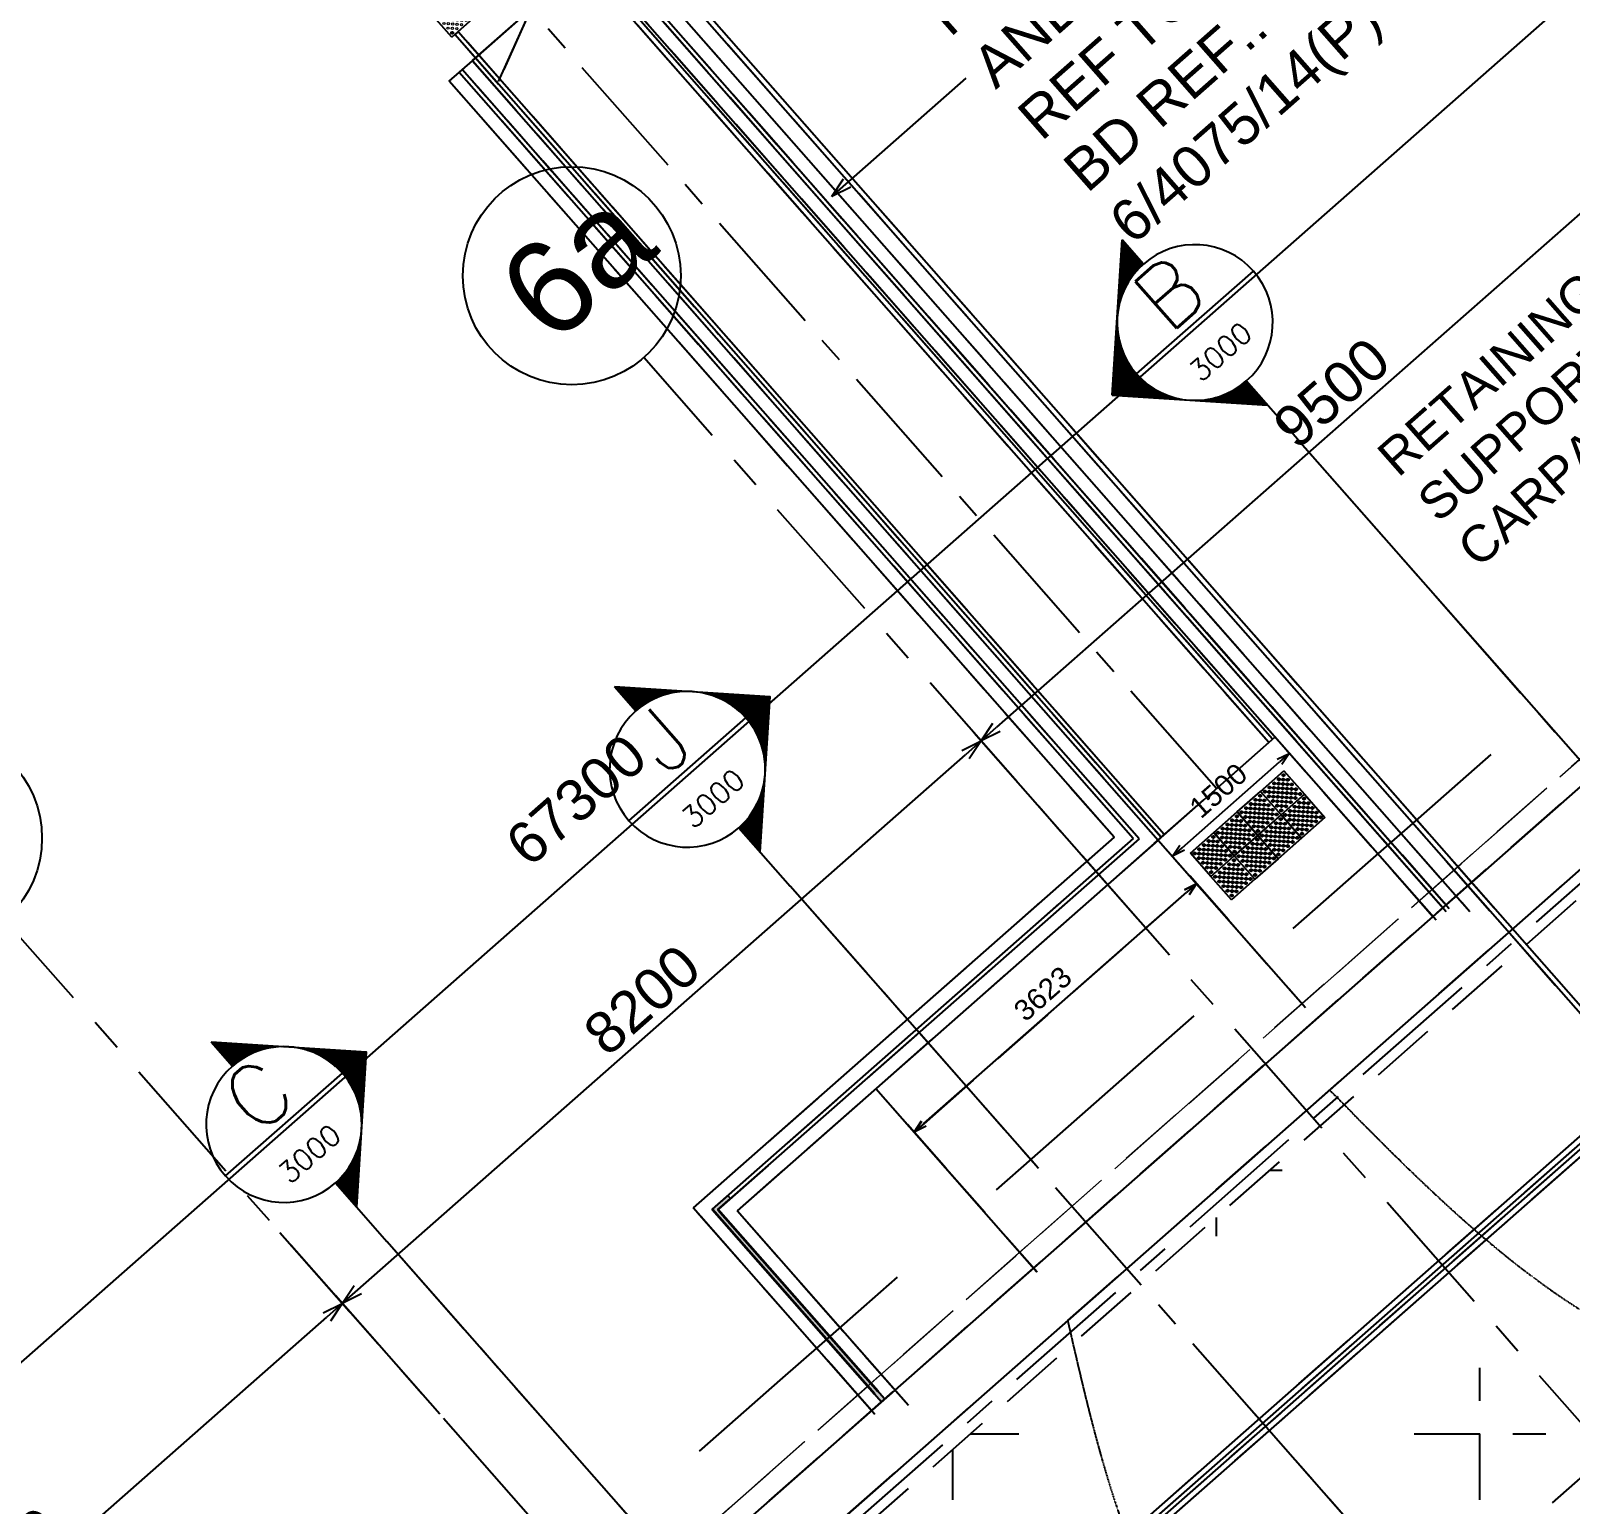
# Model space of a CAD drawing. Header units: millimetres. Extents: x 832728086 to 834530684, y 817551485 to 818349469.
# Drawn here: x 834290311 to 834305145, y 818011403 to 818025595 of the extents above; entities that cross this region are included whole.
import ezdxf
from ezdxf.enums import TextEntityAlignment as Align

# ---------------------------------------------------------------- set-up
doc = ezdxf.new("R2010")
doc.units = ezdxf.units.MM
doc.header["$LTSCALE"] = 100
for name, pattern in [('CENTER', [2, 1.25, -0.25, 0.25, -0.25]), ('Grid Line', [22.225, 12.7, -3.175, 3.175, -3.175]), ('Hidden', [9.525, 6.35, -3.175]), ('HIDDEN2', [4.7625, 3.175, -1.5875])]:
    doc.linetypes.add(name, pattern=pattern)
for name, color, linetype in [('+C-10', 10, 'Continuous'), ('+C-160', 160, 'Hidden'), ('+FS10', 10, 'Continuous'), ('DLN020__', 6, 'Continuous'), ('DLN030_1', 1, 'Continuous'), ('DLN040__', 7, 'Continuous'), ('DLN051__', 7, 'Continuous'), ('DLN052__', 7, 'Continuous'), ('DLN210__', 7, 'Continuous'), ('DLN240__', 1, 'Continuous'), ('DLN810__', 7, 'Continuous'), ('MARK', 7, 'Continuous')]:
    doc.layers.add(name, color=color, linetype=linetype)
doc.layers.add('000-LAYOUT PROPOSAL W8', color=1, linetype='Continuous', lineweight=35)
doc.layers.add('Tactile', color=251, linetype='Continuous', lineweight=5)
doc.styles.add('romans', font='romans.shx')
doc.styles.get("Standard").update_dxf_attribs({"font": 'swiss.ttf'})
doc.styles.add('Swis721tBT', font='swissl.ttf')
doc.styles.add('SWISS MD BT', font='swiss.ttf')
doc.dimstyles.new('INTDIM', dxfattribs={"dimtxt": 200, "dimasz": 125, "dimexe": 100, "dimexo": 150, "dimgap": 80, "dimtad": 1, "dimdec": 0, "dimzin": 9, "dimdsep": 46, "dimtxsty": 'Swis721tBT', "dimblk": 'OPEN30', "dimcen": -125, "dimclrd": 256, "dimclre": 256, "dimclrt": 2, "dimaunit": 1, "dimadec": 1, "dimazin": 0, "dimtfac": 0.444444, "dimtdec": 0, "dimtix": 1, "dimtmove": 2, "dimatfit": 3, "dimldrblk": 'OPEN30', "dimfxl": 0, "dimtolj": 1, "dimlwd": -1, "dimlwe": -1, "dimarcsym": 0})
doc.dimstyles.new('INTDIM350', dxfattribs={"dimtxt": 350, "dimasz": 200, "dimexe": 100, "dimexo": 150, "dimgap": 100, "dimtad": 1, "dimdec": 0, "dimzin": 9, "dimdsep": 46, "dimtxsty": 'Swis721tBT', "dimblk": 'OPEN30', "dimcen": -125, "dimclrd": 256, "dimclre": 256, "dimclrt": 2, "dimaunit": 1, "dimadec": 1, "dimazin": 0, "dimtfac": 0.444444, "dimtdec": 0, "dimtix": 1, "dimtmove": 2, "dimatfit": 3, "dimldrblk": 'OPEN30', "dimfxl": 0, "dimtolj": 1, "dimlwd": -1, "dimlwe": -1, "dimarcsym": 0})

# ---------------------------------------------------------------- blocks, each defined once
blk = doc.blocks.new('*X10')
at = {"color": 0}
for p, q in [((66027, 54888), (66066, 54888)), ((66039, 54900), (66066, 54900)), ((66052, 54912), (66066, 54912)), ((66064, 54925), (66066, 54925)), ((65877, 54738), (66066, 54738)), ((65889, 54750), (66066, 54750)), ((65902, 54762), (66066, 54762)), ((65914, 54775), (66066, 54775)), ((65927, 54788), (66066, 54788)), ((65939, 54800), (66066, 54800)), ((65952, 54812), (66066, 54812)), ((65964, 54825), (66066, 54825)), ((65977, 54838), (66066, 54838)), ((65989, 54850), (66066, 54850)), ((66002, 54862), (66066, 54862)), ((66014, 54875), (66066, 54875)), ((65727, 54588), (65861, 54588)), ((65739, 54600), (65912, 54600)), ((65752, 54612), (65993, 54612)), ((65764, 54625), (66066, 54625)), ((65777, 54638), (66066, 54638)), ((65789, 54650), (66066, 54650)), ((65802, 54662), (66066, 54662)), ((65814, 54675), (66066, 54675)), ((65827, 54688), (66066, 54688)), ((65839, 54700), (66066, 54700)), ((65852, 54712), (66066, 54712)), ((65864, 54725), (66066, 54725)), ((65589, 54450), (65595, 54450)), ((65602, 54462), (65611, 54462)), ((65614, 54475), (65628, 54475)), ((65627, 54488), (65646, 54488)), ((65639, 54500), (65665, 54500)), ((65652, 54512), (65686, 54512)), ((65664, 54525), (65708, 54525)), ((65677, 54538), (65732, 54538)), ((65689, 54550), (65758, 54550)), ((65702, 54562), (65788, 54562)), ((65714, 54575), (65821, 54575)), ((65439, 54300), (65454, 54300)), ((65452, 54312), (65463, 54312)), ((65464, 54325), (65473, 54325)), ((65477, 54338), (65483, 54338)), ((65489, 54350), (65493, 54350)), ((65502, 54362), (65504, 54362)), ((65514, 54375), (65515, 54375)), ((65527, 54388), (65527, 54388)), ((65552, 54412), (65552, 54412)), ((65564, 54425), (65566, 54425)), ((65577, 54438), (65580, 54438)), ((65289, 54150), (65372, 54150)), ((65302, 54162), (65377, 54162)), ((65314, 54175), (65382, 54175)), ((65327, 54188), (65388, 54188)), ((65339, 54200), (65394, 54200)), ((65352, 54212), (65401, 54212)), ((65364, 54225), (65407, 54225)), ((65377, 54238), (65414, 54238)), ((65389, 54250), (65422, 54250)), ((65402, 54262), (65429, 54262)), ((65414, 54275), (65437, 54275)), ((65427, 54288), (65445, 54288)), ((65139, 54000), (65328, 54000)), ((65152, 54012), (65330, 54012)), ((65164, 54025), (65333, 54025)), ((65177, 54038), (65336, 54038)), ((65189, 54050), (65339, 54050)), ((65202, 54062), (65342, 54062)), ((65214, 54075), (65346, 54075)), ((65227, 54088), (65349, 54088)), ((65239, 54100), (65353, 54100)), ((65252, 54112), (65357, 54112)), ((65264, 54125), (65362, 54125)), ((65277, 54138), (65367, 54138)), ((65009, 53862), (65316, 53862)), ((65014, 53875), (65316, 53875)), ((65021, 53850), (65316, 53850)), ((65027, 53888), (65316, 53888)), ((65039, 53900), (65317, 53900)), ((65052, 53912), (65317, 53912)), ((65064, 53925), (65318, 53925)), ((65077, 53938), (65319, 53938)), ((65089, 53950), (65321, 53950)), ((65102, 53962), (65322, 53962)), ((65114, 53975), (65324, 53975)), ((65127, 53988), (65326, 53988)), ((65034, 53838), (65316, 53838)), ((65046, 53825), (65317, 53825)), ((65059, 53812), (65318, 53812)), ((65071, 53800), (65319, 53800)), ((65084, 53788), (65320, 53788)), ((65096, 53775), (65321, 53775)), ((65109, 53762), (65323, 53762)), ((65121, 53750), (65325, 53750)), ((65134, 53738), (65327, 53738)), ((65146, 53725), (65329, 53725)), ((65159, 53712), (65332, 53712)), ((65171, 53700), (65334, 53700)), ((65184, 53688), (65337, 53688)), ((65196, 53675), (65341, 53675)), ((65209, 53662), (65344, 53662)), ((65221, 53650), (65348, 53650)), ((65234, 53638), (65352, 53638)), ((65246, 53625), (65356, 53625)), ((65259, 53612), (65360, 53612)), ((65271, 53600), (65365, 53600)), ((65284, 53588), (65369, 53588)), ((65296, 53575), (65375, 53575)), ((65309, 53562), (65380, 53562)), ((65321, 53550), (65386, 53550)), ((65334, 53538), (65392, 53538)), ((65346, 53525), (65398, 53525)), ((65359, 53512), (65404, 53512)), ((65371, 53500), (65411, 53500)), ((65384, 53488), (65418, 53488)), ((65396, 53475), (65426, 53475)), ((65409, 53462), (65434, 53462)), ((65421, 53450), (65442, 53450)), ((65434, 53438), (65450, 53438)), ((65446, 53425), (65459, 53425)), ((65459, 53412), (65469, 53412)), ((65471, 53400), (65478, 53400)), ((65484, 53388), (65488, 53388)), ((65496, 53375), (65499, 53375)), ((65509, 53362), (65510, 53362)), ((65521, 53350), (65522, 53350)), ((65546, 53325), (65546, 53325)), ((65559, 53312), (65560, 53312)), ((65571, 53300), (65574, 53300)), ((65584, 53288), (65589, 53288)), ((65596, 53275), (65604, 53275)), ((65609, 53262), (65621, 53262)), ((65621, 53250), (65638, 53250)), ((65634, 53238), (65657, 53238)), ((65646, 53225), (65677, 53225)), ((65659, 53212), (65698, 53212)), ((65671, 53200), (65721, 53200)), ((65684, 53188), (65746, 53188)), ((65696, 53175), (65774, 53175)), ((65709, 53162), (65806, 53162)), ((65721, 53150), (65843, 53150)), ((65734, 53138), (65888, 53138)), ((65746, 53125), (65950, 53125)), ((65759, 53112), (66066, 53112)), ((65771, 53100), (66066, 53100)), ((65784, 53088), (66066, 53088)), ((65796, 53075), (66066, 53075)), ((65809, 53062), (66066, 53062)), ((65821, 53050), (66066, 53050)), ((65834, 53038), (66066, 53038)), ((65846, 53025), (66066, 53025)), ((65859, 53012), (66066, 53012)), ((65871, 53000), (66066, 53000)), ((65884, 52988), (66066, 52988)), ((65896, 52975), (66066, 52975)), ((65909, 52962), (66066, 52962)), ((65921, 52950), (66066, 52950)), ((65934, 52938), (66066, 52938)), ((65946, 52925), (66066, 52925)), ((65959, 52912), (66066, 52912)), ((65971, 52900), (66066, 52900)), ((65984, 52888), (66066, 52888)), ((65996, 52875), (66066, 52875)), ((66009, 52862), (66066, 52862)), ((66021, 52850), (66066, 52850)), ((66034, 52838), (66066, 52838)), ((66046, 52825), (66066, 52825)), ((66059, 52812), (66066, 52812))]:
    blk.add_line(p, q, dxfattribs=at)
blk = doc.blocks.new('SECUL')
at = {"layer": 'MARK'}
for p, q in [((-1.414, 2), (0, 3.414)), ((0, 3), (0, 3.414)), ((-1.414, 2), (0, 0.586)), ((-1, 2), (1, 2)), ((0, 0), (0, 1))]:
    blk.add_line(p, q, dxfattribs=at)
for start, end in [(90, 270), (270, 90)]:
    blk.add_arc((0, 2), 1, start, end, dxfattribs=at)
at = {"layer": 'MARK', "xscale": 0.001333333333333333, "yscale": 0.001333333333333333, "zscale": 0.001333333333333333}
blk.add_blockref('*X10', (-88.088, -69.821), dxfattribs=at)
at = {"layer": 'MARK', "style": 'romans'}
for tag, height, p in [('SECUL1', 0.8, (0, 2.5)), ('SECUL2', 0.267, (0, 1.5))]:
    blk.add_attdef(tag, text='', height=height, dxfattribs=at).set_placement(p, align=Align.MIDDLE)
blk = doc.blocks.new('_Open30')
at = {"color": 0, "linetype": 'ByBlock', "lineweight": -2}
for p, q in [((-1, 0.268), (0, 0)), ((0, 0), (-1, -0.268)), ((0, 0), (-1, 0))]:
    blk.add_line(p, q, dxfattribs=at)
blk = doc.blocks.new('*D20')
at = {"layer": 'Defpoints', "color": 0}
for p in [(834292612, 818014133), (834293313, 818013337), (834286456, 818008715)]:
    blk.add_point(p, dxfattribs=at)
at = {"layer": 'DLN030_1', "linetype": 'Continuous'}
for p, q in [((834292711, 818014020), (834293379, 818013262)), ((834287307, 818008051), (834293163, 818013204)), ((834286556, 818008603), (834287223, 818007844))]:
    blk.add_line(p, q, dxfattribs=at)
at = {"layer": 'DLN030_1', "xscale": 200, "yscale": 200, "zscale": 200}
for p, rotation in [((834293313, 818013337), 41.35019658542596), ((834287157, 818007919), 221.3501965854259)]:
    blk.add_blockref('_Open30', p, dxfattribs=dict(at, rotation=rotation))
at = {"layer": 'DLN030_1', "color": 2, "insert": (834290046, 818010842), "char_height": 400, "attachment_point": 5, "rotation": 41.3502, "style": 'Swis721tBT'}
blk.add_mtext('\\A1;8200', dxfattribs=at)
blk = doc.blocks.new('*D21')
at = {"layer": 'Defpoints', "color": 0}
for p in [(834299468, 818018754), (834301076, 818016928), (834294352, 818012156)]:
    blk.add_point(p, dxfattribs=at)
at = {"layer": 'DLN030_1', "linetype": 'Continuous'}
for p, q in [((834300976, 818017040), (834299402, 818018829)), ((834293463, 818013469), (834299318, 818018622)), ((834294253, 818012269), (834293247, 818013412))]:
    blk.add_line(p, q, dxfattribs=at)
at = {"layer": 'DLN030_1', "xscale": 200, "yscale": 200, "zscale": 200}
for p, rotation in [((834299468, 818018754), 41.35019658542596), ((834293313, 818013337), 221.3501965854259)]:
    blk.add_blockref('_Open30', p, dxfattribs=dict(at, rotation=rotation))
at = {"layer": 'DLN030_1', "color": 2, "insert": (834296202, 818016260), "char_height": 400, "attachment_point": 5, "rotation": 41.3502, "style": 'Swis721tBT'}
blk.add_mtext('\\A1;8200', dxfattribs=at)
blk = doc.blocks.new('*D22')
at = {"layer": 'Defpoints', "color": 0}
for p in [(834305899, 818025826), (834306600, 818025030), (834301076, 818016928)]:
    blk.add_point(p, dxfattribs=at)
at = {"layer": 'DLN030_1', "linetype": 'Continuous'}
for p, q in [((834305998, 818025714), (834306666, 818024955)), ((834299619, 818018886), (834306450, 818024898)), ((834300976, 818017040), (834299402, 818018829))]:
    blk.add_line(p, q, dxfattribs=at)
at = {"layer": 'DLN030_1', "xscale": 200, "yscale": 200, "zscale": 200}
for p, rotation in [((834306600, 818025030), 41.35019658542596), ((834299468, 818018754), 221.3501965854259)]:
    blk.add_blockref('_Open30', p, dxfattribs=dict(at, rotation=rotation))
at = {"layer": 'DLN030_1', "color": 2, "insert": (834302846, 818022106), "char_height": 400, "attachment_point": 5, "rotation": 41.3502, "style": 'Swis721tBT'}
blk.add_mtext('\\A1;9500', dxfattribs=at)
blk = doc.blocks.new('*D27')
at = {"layer": 'Defpoints', "color": 0}
for p in [(834319694, 818041484), (834321070, 818039921), (834269173, 817997022)]:
    blk.add_point(p, dxfattribs=at)
at = {"layer": 'DLN030_1', "linetype": 'Continuous'}
for p, q in [((834319793, 818041372), (834321136, 818039846)), ((834270699, 817995591), (834320919, 818039789)), ((834269272, 817996909), (834270615, 817995384))]:
    blk.add_line(p, q, dxfattribs=at)
at = {"layer": 'DLN030_1', "xscale": 200, "yscale": 200, "zscale": 200}
for p, rotation in [((834321070, 818039921), 41.35019658542596), ((834270548, 817995459), 221.3501965854259)]:
    blk.add_blockref('_Open30', p, dxfattribs=dict(at, rotation=rotation))
at = {"layer": 'DLN030_1', "color": 2, "insert": (834294850, 818017825), "char_height": 400, "attachment_point": 1, "rotation": 41.3502, "line_spacing_factor": 0.938532, "style": 'Swis721tBT'}
blk.add_mtext('\\A1;67300', dxfattribs=at)
blk = doc.blocks.new('*X12')
at = {"color": 0}
for p, q in [((56903, 54888), (56985, 54888)), ((56915, 54900), (56972, 54900)), ((56928, 54912), (56960, 54912)), ((56940, 54925), (56947, 54925)), ((56753, 54738), (57135, 54738)), ((56765, 54750), (57122, 54750)), ((56778, 54762), (57110, 54762)), ((56790, 54775), (57097, 54775)), ((56803, 54788), (57085, 54788)), ((56815, 54800), (57072, 54800)), ((56828, 54812), (57060, 54812)), ((56840, 54825), (57047, 54825)), ((56853, 54838), (57035, 54838)), ((56865, 54850), (57022, 54850)), ((56878, 54862), (57010, 54862)), ((56890, 54875), (56997, 54875)), ((56603, 54588), (56732, 54588)), ((56615, 54600), (56781, 54600)), ((56628, 54612), (56853, 54612)), ((56640, 54625), (57247, 54625)), ((56653, 54638), (57235, 54638)), ((56665, 54650), (57222, 54650)), ((56678, 54662), (57210, 54662)), ((56690, 54675), (57197, 54675)), ((56703, 54688), (57185, 54688)), ((56715, 54700), (57172, 54700)), ((56728, 54712), (57160, 54712)), ((56740, 54725), (57147, 54725)), ((57034, 54612), (57260, 54612)), ((57107, 54600), (57272, 54600)), ((57155, 54588), (57285, 54588)), ((56465, 54450), (56471, 54450)), ((56478, 54462), (56487, 54462)), ((56490, 54475), (56503, 54475)), ((56503, 54488), (56521, 54488)), ((56515, 54500), (56540, 54500)), ((56528, 54512), (56560, 54512)), ((56540, 54525), (56582, 54525)), ((56553, 54538), (56606, 54538)), ((56565, 54550), (56632, 54550)), ((56578, 54562), (56661, 54562)), ((56590, 54575), (56694, 54575)), ((57194, 54575), (57297, 54575)), ((57227, 54562), (57310, 54562)), ((57256, 54550), (57322, 54550)), ((57282, 54538), (57335, 54538)), ((57305, 54525), (57347, 54525)), ((57327, 54512), (57360, 54512)), ((57348, 54500), (57372, 54500)), ((57366, 54488), (57385, 54488)), ((57384, 54475), (57397, 54475)), ((57401, 54462), (57410, 54462)), ((57417, 54450), (57422, 54450)), ((56315, 54300), (56331, 54300)), ((56328, 54312), (56340, 54312)), ((56340, 54325), (56349, 54325)), ((56353, 54338), (56359, 54338)), ((56365, 54350), (56369, 54350)), ((56378, 54362), (56380, 54362)), ((56390, 54375), (56391, 54375)), ((56403, 54388), (56403, 54388)), ((56428, 54412), (56428, 54412)), ((56440, 54425), (56442, 54425)), ((56453, 54438), (56456, 54438)), ((57432, 54438), (57435, 54438)), ((57446, 54425), (57447, 54425)), ((57460, 54412), (57460, 54412)), ((57485, 54388), (57485, 54388)), ((57496, 54375), (57497, 54375)), ((57508, 54362), (57510, 54362)), ((57518, 54350), (57522, 54350)), ((57529, 54338), (57535, 54338)), ((57538, 54325), (57547, 54325)), ((57548, 54312), (57560, 54312)), ((57557, 54300), (57572, 54300)), ((56165, 54150), (56249, 54150)), ((56178, 54162), (56254, 54162)), ((56190, 54175), (56260, 54175)), ((56203, 54188), (56265, 54188)), ((56215, 54200), (56271, 54200)), ((56228, 54212), (56278, 54212)), ((56240, 54225), (56284, 54225)), ((56253, 54238), (56291, 54238)), ((56265, 54250), (56298, 54250)), ((56278, 54262), (56306, 54262)), ((56290, 54275), (56314, 54275)), ((56303, 54288), (56322, 54288)), ((57565, 54288), (57585, 54288)), ((57574, 54275), (57597, 54275)), ((57582, 54262), (57610, 54262)), ((57589, 54250), (57622, 54250)), ((57596, 54238), (57635, 54238)), ((57603, 54225), (57647, 54225)), ((57610, 54212), (57660, 54212)), ((57616, 54200), (57672, 54200)), ((57622, 54188), (57685, 54188)), ((57628, 54175), (57697, 54175)), ((57634, 54162), (57710, 54162)), ((57639, 54150), (57722, 54150)), ((56015, 54000), (56206, 54000)), ((56028, 54012), (56208, 54012)), ((56040, 54025), (56210, 54025)), ((56053, 54038), (56213, 54038)), ((56065, 54050), (56216, 54050)), ((56078, 54062), (56219, 54062)), ((56090, 54075), (56223, 54075)), ((56103, 54088), (56227, 54088)), ((56115, 54100), (56231, 54100)), ((56128, 54112), (56235, 54112)), ((56140, 54125), (56239, 54125)), ((56153, 54138), (56244, 54138)), ((57644, 54138), (57735, 54138)), ((57648, 54125), (57747, 54125)), ((57653, 54112), (57760, 54112)), ((57657, 54100), (57772, 54100)), ((57661, 54088), (57785, 54088)), ((57665, 54075), (57797, 54075)), ((57668, 54062), (57810, 54062)), ((57671, 54050), (57822, 54050)), ((57674, 54038), (57835, 54038)), ((57677, 54025), (57847, 54025)), ((57680, 54012), (57860, 54012)), ((57682, 54000), (57872, 54000)), ((55890, 53875), (56194, 53875)), ((55903, 53888), (56194, 53888)), ((55915, 53900), (56194, 53900)), ((55928, 53912), (56195, 53912)), ((55940, 53925), (56196, 53925)), ((55953, 53938), (56197, 53938)), ((55965, 53950), (56198, 53950)), ((55978, 53962), (56200, 53962)), ((55990, 53975), (56201, 53975)), ((56003, 53988), (56203, 53988)), ((57684, 53988), (57885, 53988)), ((57686, 53975), (57897, 53975)), ((57688, 53962), (57910, 53962)), ((57689, 53950), (57922, 53950)), ((57691, 53938), (57935, 53938)), ((57692, 53925), (57947, 53925)), ((57692, 53912), (57960, 53912)), ((57693, 53900), (57972, 53900)), ((57694, 53888), (57985, 53888)), ((57694, 53875), (57997, 53875))]:
    blk.add_line(p, q, dxfattribs=at)
blk = doc.blocks.new('SECHL-B')
at = {"layer": 'MARK'}
for p, q in [((0, 2561), (1061, 1500)), ((0, 2561), (0, 2250)), ((-750, 1500), (750, 1500)), ((0, 439), (1061, 1500)), ((0, 750), (0, 0))]:
    blk.add_line(p, q, dxfattribs=at)
for start, end in [(90, 270), (270, 90)]:
    blk.add_arc((0, 1500), 750, start, end, dxfattribs=at)
at = {"layer": 'MARK', "rotation": 269.9999999999879}
blk.add_blockref('*X12', (-53868, 58444), dxfattribs=at)
at = {"layer": 'MARK', "style": 'romans'}
for tag, height, p in [('SECHL1', 600, (0, 1875)), ('SECHL2', 200, (0, 1125))]:
    blk.add_attdef(tag, text='', height=height, rotation=360, dxfattribs=at).set_placement(p, align=Align.MIDDLE)
blk = doc.blocks.new('*D82')
at = {"layer": 'Defpoints', "color": 0}
for p in [(834302300, 818018791, 0), (834302437, 818018635), (834301175, 818017799, 0)]:
    blk.add_point(p, dxfattribs=at)
at = {"layer": 'DLN030_1'}
for p, q in [((834302399, 818018678), (834302503, 818018560)), ((834301405, 818017726), (834302344, 818018552)), ((834301274, 818017686), (834301377, 818017569))]:
    blk.add_line(p, q, dxfattribs=at)
at = {"layer": 'DLN030_1', "xscale": 125, "yscale": 125, "zscale": 125}
for p, rotation in [((834302437, 818018635), 41.35019658668387), ((834301311, 818017644), 221.3501965866839)]:
    blk.add_blockref('_Open30', p, dxfattribs=dict(at, rotation=rotation))
at = {"layer": 'DLN030_1', "color": 2, "insert": (834301754, 818018276), "char_height": 200, "attachment_point": 5, "rotation": 41.3502, "style": 'Swis721tBT'}
blk.add_mtext('\\A1;1500', dxfattribs=at)
blk = doc.blocks.new('*D83')
at = {"layer": 'Defpoints', "color": 0}
for p in [(834301544, 818017380), (834301950, 818016918, 0), (834299230, 818014524, 0)]:
    blk.add_point(p, dxfattribs=at)
at = {"layer": 'DLN810__'}
for p, q in [((834301851, 818017030), (834301478, 818017455)), ((834298918, 818015069), (834301450, 818017297)), ((834299131, 818014637), (834298758, 818015061))]:
    blk.add_line(p, q, dxfattribs=at)
at = {"layer": 'DLN810__', "xscale": 125, "yscale": 125, "zscale": 125}
for p, rotation in [((834301544, 818017380), 41.35019658668387), ((834298824, 818014986), 221.3501965866839)]:
    blk.add_blockref('_Open30', p, dxfattribs=dict(at, rotation=rotation))
at = {"layer": 'DLN810__', "color": 2, "insert": (834300063, 818016320), "char_height": 200, "attachment_point": 5, "rotation": 41.3502, "style": 'Swis721tBT'}
blk.add_mtext('\\A1;3623', dxfattribs=at)
blk = doc.blocks.new('turning 1')
at = {"layer": 'Tactile'}
blk.add_lwpolyline([(0, 0), (300, 0), (300, -300), (0, -300)], close=True, dxfattribs=at)
for centre in [(30, -30), (30, -90), (30, -150), (60, -60), (60, -120), (90, -30), (90, -90), (90, -150), (120, -60), (120, -120), (150, -30), (150, -90), (150, -150), (180, -60), (180, -120), (210, -30), (210, -90), (210, -150), (240, -60), (240, -120), (270, -30), (270, -90), (270, -150), (30, -210), (30, -270), (60, -180), (60, -240), (90, -210), (90, -270), (120, -180), (120, -240), (150, -210), (150, -270), (180, -180), (180, -240), (210, -210), (210, -270), (240, -180), (240, -240), (270, -210), (270, -270)]:
    blk.add_circle(centre, 11, dxfattribs=at)
blk = doc.blocks.new('A$C62367616')
at = {"layer": 'Tactile', "ltscale": 20, "rotation": 0.02040770575071527}
for p in [(0, 450), (0, 150), (0, -150)]:
    blk.add_blockref('turning 1', p, dxfattribs=at)
blk = doc.blocks.new('A$C03875627')
at = {"layer": 'Tactile', "xscale": -1, "rotation": 90.00006761008115}
for p in [(33900, 18200, 0), (34500, 18200, 0)]:
    blk.add_blockref('A$C62367616', p, dxfattribs=at)
at = {"layer": 'Tactile', "rotation": 90.0000677499662}
for p in [(33900, 17600, 0), (34500, 17600, 0), (34050, 6700, 0), (34350, 6700, 0), (34050, 6400, 0), (34350, 6400, 0)]:
    blk.add_blockref('A$C62367616', p, dxfattribs=at)
blk = doc.blocks.new('A$C062A3D83')
at = {"layer": '+C-160', "lineweight": 18, "ltscale": 2}
for p, q in [((-1254, 28141), (-49749, -14538)), ((-1254, 28141), (-49749, -14538)), ((-49749, -14538), (-1254, 28141))]:
    blk.add_line(p, q, dxfattribs=at)
at = {"layer": '+C-160'}
for p, q in [((-1122, 27991, 0), (-49616, -14688, 0)), ((-48770, -14742, 0), (-726, 27540, 0)), ((-22948, 5414, 0), (-279, 25367, 0)), ((-22912, 5373, 0), (-283, 25290, 0)), ((-22885, 5343, 0), (-287, 25233, 0)), ((-22849, 5301, 0), (-292, 25156, 0)), ((-30079, 24490, 0), (-14723, 7042, 0)), ((-30042, 24523, 0), (-14686, 7075, 0)), ((-30042, 24523, 0), (-19139, 12135, 0)), ((-25352, 18393, 0), (-27861, 21243, 0)), ((-21056, 13511, 0), (-27861, 21243, 0)), ((-27415, 21236, 0), (-19157, 11853, 0)), ((-27415, 21236, 0), (-19289, 12003, 0)), ((-27898, 21210, 0), (-25390, 18360, 0)), ((-21094, 13478, 0), (-27898, 21210, 0)), ((-27543, 21124, 0), (-19416, 11890, 0)), ((-27543, 21124, 0), (-19384, 11853, 0)), ((-27543, 21124, 0), (-19416, 11890, 0)), ((-19386, 11917, 0), (-27513, 21150, 0)), ((-27513, 21150, 0), (-19354, 11879, 0)), ((-27513, 21150, 0), (-19386, 11917, 0)), ((-28766, 20047, 0), (-27640, 21038, 0)), ((-28766, 20047, 0), (-27640, 21038, 0)), ((-19481, 11767, 0), (-27640, 21038, 0)), ((-19514, 11804, 0), (-27640, 21038, 0)), ((-28203, 20542, 0), (-28517, 19847, 0)), ((-28203, 20542, 0), (-28517, 19847, 0)), ((-28904, 20325, 0), (-28934, 20298, 0)), ((-28904, 20325, 0), (-28934, 20298, 0)), ((-26366, 17440, 0), (-28904, 20325, 0)), ((-22100, 12593, 0), (-28904, 20325, 0)), ((-22100, 12593, 0), (-28904, 20325, 0)), ((-28934, 20298, 0), (-26396, 17414, 0)), ((-22130, 12566, 0), (-28934, 20298, 0)), ((-28991, 19849, 0), (-28766, 20047, 0)), ((-28991, 19849, 0), (-28766, 20047, 0)), ((-28766, 20047, 0), (-22160, 12540, 0)), ((-28766, 20047, 0), (-22160, 12540, 0)), ((-28864, 19961, 0), (-28894, 19934, 0)), ((-28894, 19934, 0), (-26441, 17147, 0)), ((-22400, 12555, 0), (-28894, 19934, 0)), ((-22400, 12555, 0), (-28894, 19934, 0)), ((-26411, 17174, 0), (-28864, 19961, 0)), ((-22343, 12552, 0), (-28864, 19961, 0)), ((-22343, 12552, 0), (-28864, 19961, 0)), ((-22583, 12567, 0), (-28991, 19849, 0)), ((-22583, 12567, 0), (-28991, 19849, 0)), ((-48638, -14892), (-9583, 19479)), ((-22197, 12507, 0), (-21034, 13531)), ((-21094, 13478, 0), (-21064, 13504, 0)), ((-22583, 12567, 0), (-26639, 8997, 0)), ((-22583, 12567, 0), (-26639, 8997, 0)), ((-22400, 12555, 0), (-26457, 8984, 0)), ((-22400, 12555, 0), (-26457, 8984, 0)), ((-22343, 12552, 0), (-26400, 8981, 0)), ((-22343, 12552, 0), (-26400, 8981, 0)), ((-22197, 12507, 0), (-26217, 8969, 0)), ((-22197, 12507, 0), (-26217, 8969, 0)), ((-22160, 12540, 0), (-22160, 12540, 0)), ((-22160, 12540, 0), (-20739, 10926, 0)), ((-22130, 12566, 0), (-22100, 12593, 0)), ((-21482, 11770, 0), (-21856, 12195, 0)), ((-24415, 9808, 0), (-21883, 12037, 0)), ((-19416, 11890, 0), (-19386, 11917, 0)), ((-24879, 10146, 0), (-23326, 8382, 0)), ((-24202, 9377, 0), (-24575, 9801, 0)), ((-21081, 9360), (-20963, 9360)), ((-26306, 9117, 0), (-26457, 8984, 0)), ((-26400, 8981, 0), (-26280, 9087, 0)), ((-26280, 9087, 0), (-26306, 9117, 0)), ((-24888, 7008, 0), (-26639, 8997, 0)), ((-24921, 7046, 0), (-26639, 8997, 0)), ((-26457, 8984, 0), (-24825, 7130, 0)), ((-26457, 8984, 0), (-24891, 7205, 0)), ((-26457, 8984, 0), (-24891, 7205, 0)), ((-24795, 7157, 0), (-26400, 8981, 0)), ((-26400, 8981, 0), (-24861, 7232, 0)), ((-26400, 8981, 0), (-24861, 7232, 0)), ((-24565, 7092, 0), (-26217, 8969, 0)), ((-24697, 7243, 0), (-26217, 8969, 0)), ((-21598, 8725), (-21598, 8905)), ((-19058, 6185), (-19058, 7455)), ((-24825, 7130, 0), (-24795, 7157, 0)), ((-23967, 6820), (-23503, 6820)), ((-19693, 6820), (-18423, 6820)), ((-24138, 6185), (-24138, 6669))]:
    blk.add_line(p, q, dxfattribs=at)
at = {"layer": '+C-160', "ltscale": 10}
for p, q in [((-20814, 16399), (-12146, 6550)), ((-17036, 2246), (-25704, 12095)), ((-20924, -1175), (-29592, 8674))]:
    blk.add_line(p, q, dxfattribs=at)
at = {"layer": '+C-160', "lineweight": -2}
for p, q in [((-21905, 12062, 0), (-21789, 12119, 0)), ((-21789, 12119, 0), (-21883, 12037, 0)), ((-21789, 12119, 0), (-21861, 12012, 0)), ((-24509, 9726, 0), (-24438, 9834, 0)), ((-24509, 9726, 0), (-24415, 9808, 0)), ((-24393, 9783, 0), (-24509, 9726, 0))]:
    blk.add_line(p, q, dxfattribs=at)
at = {"layer": '+C-160', "elevation": 0}
for points in [[(-28965, 20272), (-29163, 20498), (-28938, 20696), (-28739, 20471)], [(-20975, 12784), (-21173, 13009), (-20948, 13207), (-20750, 12982)], [(-21200, 12585), (-21399, 12811), (-21173, 13009), (-20975, 12784)], [(-21200, 12585), (-21399, 12811), (-21173, 13009), (-20975, 12784)], [(-20777, 12558), (-20975, 12784), (-20750, 12982), (-20552, 12757)], [(-21426, 12387), (-21624, 12612), (-21399, 12811), (-21200, 12585)], [(-21426, 12387), (-21624, 12612), (-21399, 12811), (-21200, 12585)], [(-21002, 12360), (-21200, 12585), (-20975, 12784), (-20777, 12558)], [(-21002, 12360), (-21200, 12585), (-20975, 12784), (-20777, 12558)], [(-21651, 12189), (-21849, 12414), (-21624, 12612), (-21426, 12387)], [(-21228, 12162), (-21426, 12387), (-21200, 12585), (-21002, 12360)], [(-21228, 12162), (-21426, 12387), (-21200, 12585), (-21002, 12360)], [(-21453, 11964), (-21651, 12189), (-21426, 12387), (-21228, 12162)]]:
    blk.add_lwpolyline(points, close=True, dxfattribs=at)
at = {"layer": '+C-160'}
for centre in [(-28962, 20315, 0), (-21086, 13046, 0), (-21044, 13043, 0), (-21041, 13085, 0), (-20999, 13083, 0), (-20996, 13125, 0), (-20956, 13080, 0), (-20954, 13122, 0), (-20951, 13165, 0), (-20914, 13077, 0), (-20911, 13120, 0), (-20872, 13075, 0), (-21221, 12927, 0), (-21221, 12927, 0), (-21179, 12924, 0), (-21179, 12924, 0), (-21176, 12966, 0), (-21176, 12966, 0), (-21137, 12921, 0), (-21137, 12921, 0), (-21131, 13006, 0), (-21092, 12961, 0), (-21089, 13003, 0), (-21052, 12916, 0), (-21049, 12958, 0), (-21046, 13001, 0), (-21010, 12913, 0), (-21007, 12956, 0), (-21004, 12998, 0), (-21001, 13040, 0), (-20967, 12911, 0), (-20964, 12953, 0), (-20962, 12995, 0), (-20959, 13038, 0), (-20925, 12908, 0), (-20922, 12950, 0), (-20919, 12993, 0), (-20917, 13035, 0), (-20883, 12905, 0), (-20880, 12947, 0), (-20877, 12990, 0), (-20874, 13032, 0), (-20837, 12945, 0), (-20835, 12987, 0), (-20832, 13029, 0), (-20798, 12900, 0), (-20792, 12984, 0), (-20755, 12897, 0), (-20753, 12939, 0), (-20713, 12894, 0), (-21401, 12768, 0), (-21401, 12768, 0), (-21356, 12808, 0), (-21356, 12808, 0), (-21317, 12763, 0), (-21317, 12763, 0), (-21314, 12805, 0), (-21314, 12805, 0), (-21311, 12847, 0), (-21311, 12847, 0), (-21274, 12760, 0), (-21274, 12760, 0), (-21272, 12802, 0), (-21272, 12802, 0), (-21269, 12845, 0), (-21269, 12845, 0), (-21266, 12887, 0), (-21266, 12887, 0), (-21232, 12757, 0), (-21232, 12757, 0), (-21229, 12800, 0), (-21229, 12800, 0), (-21227, 12842, 0), (-21227, 12842, 0), (-21224, 12884, 0), (-21224, 12884, 0), (-21190, 12755, 0), (-21190, 12755, 0), (-21187, 12797, 0), (-21187, 12797, 0), (-21184, 12839, 0), (-21184, 12839, 0), (-21182, 12882, 0), (-21182, 12882, 0), (-21147, 12752, 0), (-21147, 12752, 0), (-21145, 12794, 0), (-21145, 12794, 0), (-21142, 12837, 0), (-21142, 12837, 0), (-21139, 12879, 0), (-21139, 12879, 0), (-21105, 12749, 0), (-21105, 12749, 0), (-21102, 12792, 0), (-21102, 12792, 0), (-21100, 12834, 0), (-21100, 12834, 0), (-21097, 12876, 0), (-21097, 12876, 0), (-21063, 12747, 0), (-21063, 12747, 0), (-21060, 12789, 0), (-21060, 12789, 0), (-21057, 12831, 0), (-21057, 12831, 0), (-21018, 12786, 0), (-21018, 12786, 0), (-21012, 12871, 0), (-20973, 12826, 0), (-20970, 12868, 0), (-20933, 12781, 0), (-20928, 12865, 0), (-20891, 12778, 0), (-20888, 12820, 0), (-20848, 12775, 0), (-20846, 12818, 0), (-20843, 12860, 0), (-20806, 12773, 0), (-20803, 12815, 0), (-20801, 12857, 0), (-20764, 12770, 0), (-20761, 12812, 0), (-20758, 12855, 0), (-20721, 12767, 0), (-20719, 12810, 0), (-20716, 12852, 0), (-20679, 12765, 0), (-20676, 12807, 0), (-20674, 12849, 0), (-20637, 12762, 0), (-20634, 12804, 0), (-20594, 12759, 0), (-21582, 12610, 0), (-21582, 12610, 0), (-21539, 12607, 0), (-21539, 12607, 0), (-21537, 12649, 0), (-21537, 12649, 0), (-21497, 12604, 0), (-21497, 12604, 0), (-21494, 12647, 0), (-21494, 12647, 0), (-21491, 12689, 0), (-21491, 12689, 0), (-21455, 12602, 0), (-21455, 12602, 0), (-21452, 12644, 0), (-21452, 12644, 0), (-21449, 12686, 0), (-21449, 12686, 0), (-21446, 12729, 0), (-21446, 12729, 0), (-21412, 12599, 0), (-21412, 12599, 0), (-21409, 12641, 0), (-21409, 12641, 0), (-21407, 12684, 0), (-21407, 12684, 0), (-21404, 12726, 0), (-21404, 12726, 0), (-21367, 12638, 0), (-21367, 12638, 0), (-21364, 12681, 0), (-21364, 12681, 0), (-21362, 12723, 0), (-21362, 12723, 0), (-21325, 12636, 0), (-21325, 12636, 0), (-21322, 12678, 0), (-21322, 12678, 0), (-21282, 12633, 0), (-21282, 12633, 0), (-21277, 12718, 0), (-21277, 12718, 0), (-21237, 12673, 0), (-21237, 12673, 0), (-21235, 12715, 0), (-21235, 12715, 0), (-21198, 12628, 0), (-21198, 12628, 0), (-21195, 12670, 0), (-21195, 12670, 0), (-21192, 12712, 0), (-21192, 12712, 0), (-21153, 12667, 0), (-21153, 12667, 0), (-21150, 12710, 0), (-21150, 12710, 0), (-21113, 12622, 0), (-21113, 12622, 0), (-21108, 12707, 0), (-21108, 12707, 0), (-21071, 12620, 0), (-21071, 12620, 0), (-21068, 12662, 0), (-21068, 12662, 0), (-21028, 12617, 0), (-21028, 12617, 0), (-21026, 12659, 0), (-21026, 12659, 0), (-21023, 12702, 0), (-21023, 12702, 0), (-20986, 12614, 0), (-20986, 12614, 0), (-20983, 12656, 0), (-20983, 12656, 0), (-20981, 12699, 0), (-20981, 12699, 0), (-20978, 12741, 0), (-20978, 12741, 0), (-20944, 12611, 0), (-20944, 12611, 0), (-20941, 12654, 0), (-20941, 12654, 0), (-20938, 12696, 0), (-20938, 12696, 0), (-20901, 12609, 0), (-20901, 12609, 0), (-20899, 12651, 0), (-20899, 12651, 0), (-20893, 12736, 0), (-20859, 12606, 0), (-20859, 12606, 0), (-20854, 12691, 0), (-20851, 12733, 0), (-20814, 12646, 0), (-20811, 12688, 0), (-20809, 12730, 0), (-20774, 12601, 0), (-20772, 12643, 0), (-20769, 12685, 0), (-20766, 12728, 0), (-20729, 12640, 0), (-20727, 12683, 0), (-20724, 12725, 0), (-20684, 12680, 0), (-20682, 12722, 0), (-20639, 12720, 0), (-21762, 12451, 0), (-21717, 12491, 0), (-21674, 12488, 0), (-21672, 12530, 0), (-21632, 12485, 0), (-21629, 12528, 0), (-21627, 12570, 0), (-21590, 12483, 0), (-21587, 12525, 0), (-21547, 12480, 0), (-21542, 12565, 0), (-21542, 12565, 0), (-21502, 12520, 0), (-21502, 12520, 0), (-21500, 12562, 0), (-21500, 12562, 0), (-21463, 12475, 0), (-21463, 12475, 0), (-21460, 12517, 0), (-21460, 12517, 0), (-21457, 12559, 0), (-21457, 12559, 0), (-21420, 12472, 0), (-21420, 12472, 0), (-21418, 12514, 0), (-21418, 12514, 0), (-21415, 12556, 0), (-21415, 12556, 0), (-21378, 12469, 0), (-21378, 12469, 0), (-21375, 12511, 0), (-21375, 12511, 0), (-21373, 12554, 0), (-21373, 12554, 0), (-21370, 12596, 0), (-21370, 12596, 0), (-21333, 12509, 0), (-21333, 12509, 0), (-21330, 12551, 0), (-21330, 12551, 0), (-21328, 12593, 0), (-21328, 12593, 0), (-21293, 12464, 0), (-21293, 12464, 0), (-21288, 12548, 0), (-21288, 12548, 0), (-21285, 12591, 0), (-21285, 12591, 0), (-21251, 12461, 0), (-21251, 12461, 0), (-21248, 12503, 0), (-21248, 12503, 0), (-21243, 12588, 0), (-21243, 12588, 0), (-21209, 12458, 0), (-21209, 12458, 0), (-21206, 12501, 0), (-21206, 12501, 0), (-21203, 12543, 0), (-21203, 12543, 0), (-21166, 12456, 0), (-21166, 12456, 0), (-21164, 12498, 0), (-21164, 12498, 0), (-21158, 12583, 0), (-21158, 12583, 0), (-21124, 12453, 0), (-21124, 12453, 0), (-21119, 12538, 0), (-21119, 12538, 0), (-21116, 12580, 0), (-21116, 12580, 0), (-21079, 12493, 0), (-21079, 12493, 0), (-21076, 12535, 0), (-21076, 12535, 0), (-21073, 12577, 0), (-21073, 12577, 0), (-21037, 12490, 0), (-21037, 12490, 0), (-21034, 12532, 0), (-21034, 12532, 0), (-21031, 12575, 0), (-21031, 12575, 0), (-20994, 12487, 0), (-20994, 12487, 0), (-20991, 12529, 0), (-20991, 12529, 0), (-20989, 12572, 0), (-20989, 12572, 0), (-20952, 12484, 0), (-20952, 12484, 0), (-20949, 12527, 0), (-20949, 12527, 0), (-20946, 12569, 0), (-20946, 12569, 0), (-20910, 12482, 0), (-20910, 12482, 0), (-20907, 12524, 0), (-20907, 12524, 0), (-20904, 12566, 0), (-20904, 12566, 0), (-20864, 12521, 0), (-20864, 12521, 0), (-20862, 12564, 0), (-20862, 12564, 0), (-20819, 12561, 0), (-20819, 12561, 0), (-21807, 12411, 0), (-21767, 12366, 0), (-21764, 12409, 0), (-21727, 12321, 0), (-21725, 12364, 0), (-21722, 12406, 0), (-21719, 12448, 0), (-21685, 12319, 0), (-21682, 12361, 0), (-21680, 12403, 0), (-21677, 12446, 0), (-21643, 12316, 0), (-21640, 12358, 0), (-21637, 12401, 0), (-21635, 12443, 0), (-21600, 12313, 0), (-21598, 12356, 0), (-21595, 12398, 0), (-21592, 12440, 0), (-21558, 12311, 0), (-21555, 12353, 0), (-21553, 12395, 0), (-21550, 12438, 0), (-21513, 12350, 0), (-21510, 12393, 0), (-21508, 12435, 0), (-21473, 12305, 0), (-21468, 12390, 0), (-21431, 12302, 0), (-21428, 12345, 0), (-21423, 12429, 0), (-21423, 12429, 0), (-21383, 12384, 0), (-21383, 12384, 0), (-21344, 12339, 0), (-21344, 12339, 0), (-21341, 12382, 0), (-21341, 12382, 0), (-21338, 12424, 0), (-21338, 12424, 0), (-21301, 12337, 0), (-21301, 12337, 0), (-21299, 12379, 0), (-21299, 12379, 0), (-21296, 12421, 0), (-21296, 12421, 0), (-21259, 12334, 0), (-21259, 12334, 0), (-21256, 12376, 0), (-21256, 12376, 0), (-21254, 12419, 0), (-21254, 12419, 0), (-21217, 12331, 0), (-21217, 12331, 0), (-21214, 12374, 0), (-21214, 12374, 0), (-21211, 12416, 0), (-21211, 12416, 0), (-21174, 12329, 0), (-21174, 12329, 0), (-21172, 12371, 0), (-21172, 12371, 0), (-21169, 12413, 0), (-21169, 12413, 0), (-21132, 12326, 0), (-21132, 12326, 0), (-21129, 12368, 0), (-21129, 12368, 0), (-21127, 12411, 0), (-21127, 12411, 0), (-21090, 12323, 0), (-21090, 12323, 0), (-21087, 12366, 0), (-21087, 12366, 0), (-21084, 12408, 0), (-21084, 12408, 0), (-21045, 12363, 0), (-21045, 12363, 0), (-21039, 12447, 0), (-21039, 12447, 0), (-21000, 12402, 0), (-21000, 12402, 0), (-20997, 12445, 0), (-20997, 12445, 0), (-20955, 12442, 0), (-20955, 12442, 0), (-21688, 12276, 0), (-21648, 12231, 0), (-21646, 12274, 0), (-21609, 12186, 0), (-21603, 12271, 0), (-21566, 12184, 0), (-21564, 12226, 0), (-21524, 12181, 0), (-21521, 12223, 0), (-21518, 12266, 0), (-21482, 12178, 0), (-21479, 12220, 0), (-21476, 12263, 0), (-21439, 12175, 0), (-21437, 12218, 0), (-21434, 12260, 0), (-21397, 12173, 0), (-21394, 12215, 0), (-21391, 12257, 0), (-21389, 12300, 0), (-21355, 12170, 0), (-21352, 12212, 0), (-21349, 12255, 0), (-21312, 12167, 0), (-21309, 12210, 0), (-21304, 12294, 0), (-21304, 12294, 0), (-21270, 12165, 0), (-21264, 12249, 0), (-21264, 12249, 0), (-21262, 12292, 0), (-21262, 12292, 0), (-21225, 12204, 0), (-21225, 12204, 0), (-21222, 12247, 0), (-21222, 12247, 0), (-21219, 12289, 0), (-21219, 12289, 0), (-21180, 12244, 0), (-21180, 12244, 0), (-21177, 12286, 0), (-21177, 12286, 0), (-21135, 12284, 0), (-21135, 12284, 0), (-21569, 12141, 0), (-21529, 12096, 0), (-21527, 12138, 0), (-21490, 12051, 0), (-21487, 12093, 0), (-21484, 12136, 0), (-21450, 12006, 0), (-21447, 12048, 0), (-21445, 12091, 0), (-21442, 12133, 0), (-21405, 12046, 0), (-21402, 12088, 0), (-21400, 12130, 0), (-21360, 12085, 0), (-21357, 12128, 0), (-21315, 12125, 0)]:
    blk.add_circle(centre, 11, dxfattribs=at)
blk.add_arc((-12747, 30502, 6000), 17164, 224.7849, 224.7892, dxfattribs=at)
at = {"layer": '+C-160', "ltscale": 4}
blk.add_open_spline([(-72340, -33621), (-20541, 11966), (31258, 57553)], degree=2, dxfattribs=at)
at = {"layer": '+C-160', "ltscale": 5e-05}
for points in [[(-20506, 10132), (-17178, 7548), (-13462, 7262), (-9345, 8519), (-6543, 9605), (-4618, 10019)], [(-23031, 7910), (-21791, 4542), (-18182, 2337), (-14905, 2526), (-13245, 2858), (-11165, 3139), (-9642, 3059), (-8864, 2786)]]:
    blk.add_spline(points, degree=3, dxfattribs=at)

msp = doc.modelspace()

# ---------------------------------------------------------------- hatches: boundary and pattern name
at = {"layer": '+FS10'}
h = msp.add_hatch(color=256, dxfattribs=at)
h.dxf.hatch_style = 1
h.paths.add_polyline_path([(834298508.1301, 818012390.4717), (834298538.3832, 818012416.6416), (834296932.8387, 818014240.8668), (834297053.292, 818014346.8805), (834297026.864, 818014376.9082), (834296876.3838, 818014244.4672)])

# ---------------------------------------------------------------- linework, layer by layer
for points, elevation in [([(834303916.979, 818017150.2088), (834303947.0057, 818017176.6345), (834295820.8124, 818026410.1591), (834295790.7857, 818026383.7334)], -0.0996), ([(834298508.1301, 818012390.4717), (834298538.3832, 818012416.6416), (834296932.8387, 818014240.8668), (834297053.292, 818014346.8805), (834297026.864, 818014376.9082), (834296876.3838, 818014244.4672)], 0.07)]:
    msp.add_lwpolyline(points, close=True, dxfattribs=dict(at, elevation=elevation))
at = {"linetype": 'Hidden'}
for p, q in [((834302239.6711, 818018738.0763, -0.0405), (834302269.6985, 818018764.5027, -0.0405)), ((834301173.7034, 818017799.9454, -0.0926), (834301173.7638, 818017799.9986, -0.0926)), ((834301203.7281, 818017826.3694, -0.0925), (834301233.7556, 818017852.7958, -0.0925))]:
    msp.add_line(p, q, dxfattribs=at)
at = {"color": 3, "elevation": -0.0172}
msp.add_lwpolyline([(834274959.9754, 817990067.8768), (834274563.5023, 817990518.3807), (834322607.3126, 818032800.5326), (834322211.264, 818033250.5499), (834273716.9721, 817990571.9406), (834274509.6304, 817989671.1382)], close=True, dxfattribs=at)
at = {"linetype": 'Hidden'}
msp.add_arc((834310586.4676, 818035762.3692, 5999.7975), 17163.9002, 224.78488586, 224.78916981, dxfattribs=at)
at = {"layer": '000-LAYOUT PROPOSAL W8'}
for p, q in [((834296876.3839, 818014244.4671, -0.1473), (834298442.2057, 818012465.3794, 0.07)), ((834296932.8387, 818014240.8668, -0.1469), (834298472.2323, 818012491.8067, 0.0698))]:
    msp.add_line(p, q, dxfattribs=at)
at = {"layer": 'DLN020__', "linetype": 'Grid Line'}
for p, q in [((834330794.4355, 818039872.5998), (834261456.505, 817978850.0272)), ((834332617.1157, 818035748.598), (834264297.3412, 817975622.079)), ((834360015.8596, 817949955.9633), (834296218.2086, 818022447.1236)), ((834353860.2374, 817944538.5548), (834290062.5865, 818017029.715))]:
    msp.add_line(p, q, dxfattribs=at)
at = {"layer": 'DLN020__', "linetype": 'Continuous'}
for centre in [(834295524.5161, 818023235.3435), (834289368.8939, 818017817.9349)]:
    msp.add_circle(centre, 1050, dxfattribs=at)
at = {"layer": 'DLN052__', "color": 3, "linetype": 'CENTER', "ltscale": 10}
for p, q in [((834302519.3574, 818021658.9209), (834311187.1681, 818011809.9743)), ((834306297.1261, 818007506.3711), (834297629.3154, 818017355.3177)), ((834302409.4809, 818004084.952), (834293741.6701, 818013933.8986))]:
    msp.add_line(p, q, dxfattribs=at)
at = {"layer": 'DLN210__', "color": 2, "linetype": 'HIDDEN2', "lineweight": 18, "ltscale": 2}
msp.add_lwpolyline([(834322079.0504, 818033400.7794), (834273584.7587, 817990722.1703), (834304338.188, 817955778.066), (834304338.0644, 817955777.9573), (834306485.0849, 817953338.8671), (834306485.3316, 817953338.3377), (834331029.1096, 817925450.0548), (834375214.7739, 817964337.2819), (834375214.7739, 817964337.2819), (834375214.7739, 817964337.2819), (834374049.3733, 817981008.6316), (834340358.4538, 818019248.4846, 0.2453038077), (834331397.2624, 818022812.8034), (834322079.0504, 818033400.7794), (834273584.7587, 817990722.1703)], format="xyb", close=True, dxfattribs=at)
at = {"layer": 'DLN240__'}
for p, q in [((834300385.0779, 818010674.0236, 0), (834323054.7865, 818030627.3449, 0)), ((834300421.4142, 818010632.7359, 0), (834323049.8398, 818030549.7209, 0)), ((834300447.8406, 818010602.7084, 0), (834323046.2422, 818030493.2671, 0)), ((834300484.1769, 818010561.4207, 0), (834323041.2955, 818030415.643, 0)), ((834298445.4959, 818012267.8887, -0.0721), (834296694.4671, 818014257.5247, -0.0721)), ((834298767.9817, 818012352.4805, -0.1678), (834297116.3272, 818014229.1581, -0.1485))]:
    msp.add_line(p, q, dxfattribs=at)
at = {"layer": 'DLN240__', "color": 3, "elevation": -0.056}
msp.add_lwpolyline([(834295868.0932, 818026015.8627), (834295130.1791, 818025802.3511), (834294815.8955, 818025107.4833)], dxfattribs=at)
at = {"layer": 'DLN810__', "color": 6}
for p, q in [((834293254.2687, 818029750.2954, -0.0967), (834308609.8817, 818012302.0202, -0.0926)), ((834293291.8032, 818029783.3282, -0.0967), (834308647.4162, 818012335.053, -0.0926))]:
    msp.add_line(p, q, dxfattribs=at)
at = {"layer": 'DLN810__'}
for p, q in [((834302239.6712, 818018738.0762, -0.0405), (834295434.9072, 818026470.1654, -0.0092)), ((834302277.2056, 818018771.1091, -0.0405), (834295472.4416, 818026503.1983, -0.0092)), ((834295918.4016, 818026496.0447, -0.0996), (834304176.5867, 818017112.5422, -0.0996)), ((834295790.7857, 818026383.7334, -0.0996), (834303949.7657, 818017112.9544, -0.0996)), ((834295820.8124, 818026410.1591, -0.0996), (834303979.7924, 818017139.3801, -0.0996)), ((834294567.1672, 818025306.8576, -0.0683), (834295693.1959, 818026297.839, -0.0437)), ((834303852.1331, 818017027.0304, -0.0782), (834295693.1918, 818026297.8436, -0.0437)), ((834294428.9438, 818025584.8478, -0.0119), (834294398.9315, 818025558.4347, -0.0119)), ((834301233.7556, 818017852.7958, -0.0695), (834294428.9438, 818025584.8478, -0.0119)), ((834301233.7556, 818017852.7958, -0.0695), (834294428.9438, 818025584.8478, -0.0119)), ((834301203.7281, 818017826.3694, -0.0695), (834294398.9315, 818025558.4347, -0.0119)), ((834294341.9987, 818025108.6949, -0.0769), (834294567.1662, 818025306.8588, -0.0683)), ((834294567.1662, 818025306.8588, -0.0683), (834301173.7651, 818017799.9997, -0.179)), ((834300933.7607, 818017815.2553, -0.0401), (834294439.483, 818025194.4882, -0.0178)), ((834300990.2146, 818017811.6542, -0.0403), (834294469.5105, 818025220.9146, -0.0178)), ((834300750.2944, 818017826.9489, -0.0405), (834294341.8938, 818025108.6026, -0.0182)), ((834300750.2945, 818017826.9489, -0.04), (834296694.467, 818014257.5249, -0.0926)), ((834300933.7608, 818017815.2553, -0.0396), (834296876.3838, 818014244.4672, -0.0926)), ((834300990.2146, 818017811.6542, -0.0398), (834296932.8386, 818014240.867, -0.0926)), ((834301173.761, 818017800.0044, -0.179), (834297116.3271, 818014229.1582, -0.0926)), ((834301173.7651, 818017799.9997, -0.179), (834302594.4653, 818016185.7051, -0.3064)), ((834298454.0311, 818015406.4301, -0.179), (834300006.8229, 818013642.044, 0.1345))]:
    msp.add_line(p, q, dxfattribs=at)
at = {"layer": 'DLN810__', "linetype": 'CENTER', "ltscale": 10}
msp.add_line((834301736.805, 818018295.5204, -0.056), (834295130.1795, 818025802.3507, -0.056), dxfattribs=at)
at = {"layer": 'DLN810__', "ltscale": 5}
msp.add_line((834301173.7034, 818017799.9454, -0.0926), (834302299.7624, 818018790.9535, -0.063), dxfattribs=at)

# ---------------------------------------------------------------- block references
at = {"layer": '+C-10', "rotation": 41.35019582799567}
msp.add_blockref('A$C03875627', (834280885.9554, 817990221.302), dxfattribs=at)
at = {"layer": '+C-160', "ltscale": 5}
msp.add_blockref('A$C062A3D83', (834323333.3128, 818005260.0327), dxfattribs=at)
at = {"layer": 'DLN052__', "xscale": 750.0000000000001, "yscale": 750.0000000000001, "zscale": 750.0000000000001, "rotation": 41.35019582799266}
msp.add_blockref('SECUL', (834302519.3574, 818021658.9209), dxfattribs=at).add_auto_attribs({'SECUL1': 'B', 'SECUL2': '3000'})
at = {"layer": 'DLN052__', "rotation": 41.35019582799567}
for p, values in [((834297629.3154, 818017355.3177), {'SECHL2': '3000', 'SECHL1': 'J'}), ((834293741.6701, 818013933.8986), {'SECHL2': '3000', 'SECHL1': 'C'})]:
    msp.add_blockref('SECHL-B', p, dxfattribs=at).add_auto_attribs(values)

# ---------------------------------------------------------------- texts
at = {"color": 0, "insert": (834298904.247, 818025824.1365, 0.0803), "char_height": 400, "attachment_point": 1, "rotation": 41.35019583}
msp.add_mtext('RETAINING WALL\\PAND METAL BALUSTRADE\\PREF TO SEPARATE SUBMISSION\\PBD REF.: 3/4075/14(P) & \\P6/4075/14(P)', dxfattribs=at)
at = {"layer": 'DLN040__', "color": 5, "insert": (834304260.3025, 818020404.0734), "char_height": 350, "width": 6000, "attachment_point": 7, "rotation": 41.35019581, "style": 'SWISS MD BT'}
msp.add_mtext('RETAINING STRUCTURE SUPPORTED BY CARPARK', dxfattribs=at)
at = {"layer": 'DLN040__', "color": 1, "insert": (834304260.3025, 818020404.0734), "char_height": 350, "width": 6000, "attachment_point": 7, "rotation": 41.35019581, "style": 'SWISS MD BT'}
msp.add_mtext('RETAINING STRUCTURE SUPPORTED BY CARPARK', dxfattribs=at)
at = {"layer": 'DLN051__', "insert": (834294743.4668, 818023225.3032), "char_height": 900, "attachment_point": 1, "rotation": 41.35019583}
msp.add_mtext_dynamic_manual_height_columns('6a', width=1139.353471, gutter_width=1, heights=[0], dxfattribs=at)

# ---------------------------------------------------------------- dimensions: what is measured, and where the dimension line sits
at = {"layer": 'DLN030_1'}
dim = msp.add_linear_dim(base=(834321069.5771, 818039921.2284), p1=(834269172.9204, 817997021.7893), p2=(834319694.0633, 818041484.1793), angle=41.35019659, dimstyle='INTDIM', override={"dimtxt": 400, "dimasz": 200, "dimarcsym": 2}, dxfattribs=at)
dim.commit()
dim.dimension.update_dxf_attribs({"geometry": '*D27', "text_midpoint": (834295566.0396, 818018100.0065), "dimtype": 160})
for base, p1, p2, picture, middle in [((834306599.9671, 818025030.2438), (834301075.5574, 818016927.8789), (834305899.2318, 818025826.4661), '*D22', (834302845.5479, 818022106.4817)), ((834299468.4536, 818018753.9777), (834294351.6227, 818012156.225), (834301075.5574, 818016927.8789), '*D21', (834296201.98, 818016259.6443)), ((834293312.8315, 818013336.5692), (834286456.474, 818008715.3829), (834292612.0962, 818014132.7915), '*D20', (834290046.3579, 818010842.2358))]:
    dim = msp.add_linear_dim(base=base, p1=p1, p2=p2, angle=41.35019659, dimstyle='INTDIM', override={"dimtxt": 400, "dimasz": 200, "dimarcsym": 2}, dxfattribs=at)
    dim.commit()
    dim.dimension.update_dxf_attribs({"geometry": picture, "text_midpoint": middle})
dim = msp.add_linear_dim(base=(834302437.3801, 818018634.583, 0.0409), p1=(834301174.6491, 818017798.9953, -0.1791), p2=(834302299.7624, 818018790.9535, -0.063), angle=41.35019659, dimstyle='INTDIM', dxfattribs=at)
dim.commit()
dim.dimension.update_dxf_attribs({"geometry": '*D82', "text_midpoint": (834301753.6259, 818018276.3167, 0.0409)})
at = {"layer": 'DLN810__'}
dim = msp.add_linear_dim(base=(834301543.8322, 818017379.5048, 0.0409), p1=(834299230.427, 818014524.237, -0.0223), p2=(834301950.161, 818016917.8067, -0.2487), angle=41.35019659, dimstyle='INTDIM', dxfattribs=at)
dim.commit()
dim.dimension.update_dxf_attribs({"geometry": '*D83', "text_midpoint": (834300063.2075, 818016319.9328, 0.0409)})

# ---------------------------------------------------------------- leaders
at = {"color": 0}
msp.add_leader([(834298028.8304, 818023997.0635), (834299325.2645, 818025138.0226)], dimstyle='INTDIM350', override={"dimgap": 100, "dimtad": 0}, dxfattribs=at)

doc.saveas('drawing.dxf')
